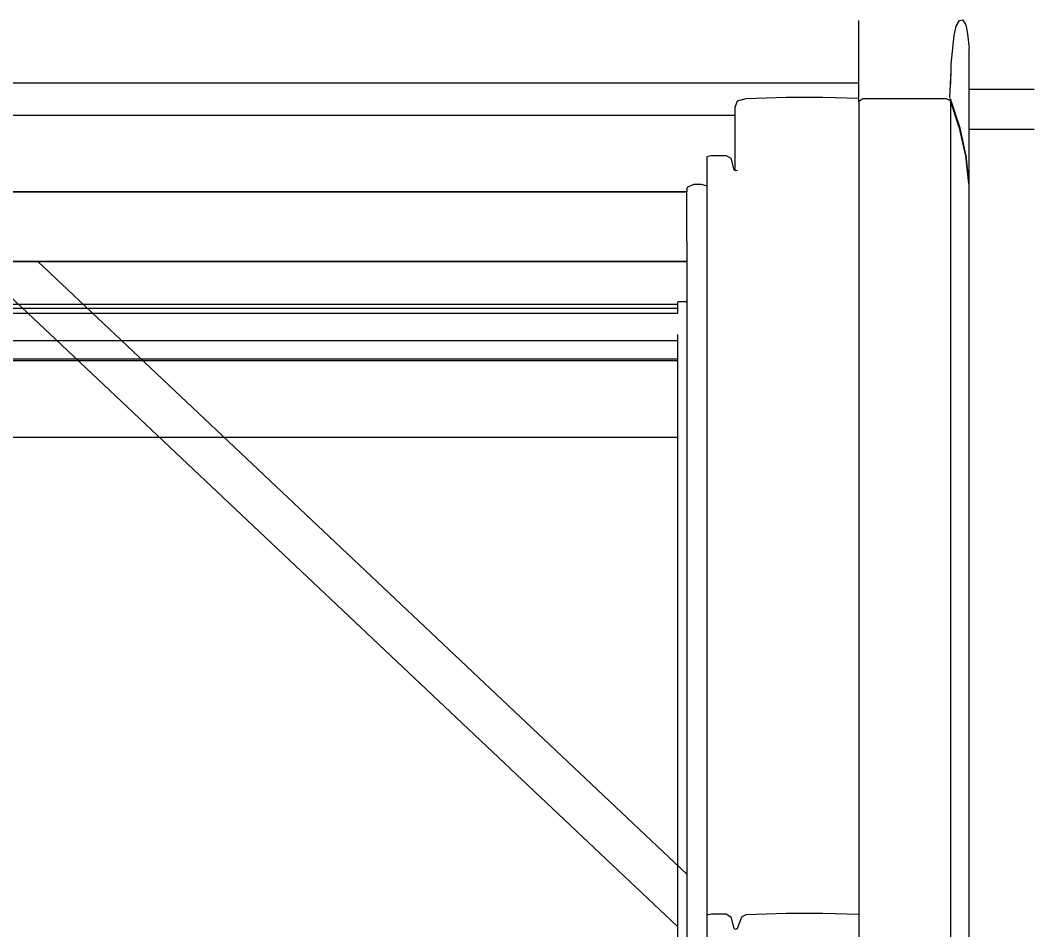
# Model space of a CAD drawing. Header units: metres. Extents: x -3 to 171, y -23 to 41.
# Drawn here: x 16.6499 to 17.0942, y -3.3846 to -2.9844 of the extents above; entities that cross this region are included whole.
import ezdxf

# ---------------------------------------------------------------- set-up
doc = ezdxf.new("R2010")
doc.units = ezdxf.units.M
doc.header["$MEASUREMENT"] = 0
doc.set_wipeout_variables(frame=1)
doc.linetypes.add('Achse', pattern=[0.004, 0.002, -0.001, 0, -0.001])
doc.linetypes.add('Wipeout_Contour', pattern=[1, 0, -1])
doc.layers.add('6._Dach PP STG1_1_000 Achsraster', color=7, linetype='Continuous')
doc.layers.add('6._Dach PP STG1_1_325 Dachfenster', color=7, linetype='Continuous')
doc.styles.add('ERSTELLTER_STIL_2', font='')
doc.styles.get('ERSTELLTER_STIL_2').set_extended_font_data('Eurostile')

msp = doc.modelspace()

# ---------------------------------------------------------------- linework, layer by layer
at = {"layer": '6._Dach PP STG1_1_000 Achsraster', "color": 5, "linetype": 'Achse', "lineweight": 0, "ltscale": 1000}
msp.add_line((-1.5, -3), (21, -3), dxfattribs=at)

# ---------------------------------------------------------------- texts
at = {"layer": '6._Dach PP STG1_1_325 Dachfenster', "color": 7, "linetype": 'Continuous', "lineweight": 13, "insert": (16.4536, -3.21414), "char_height": 0.075, "attachment_point": 7, "style": 'ERSTELLTER_STIL_2'}
msp.add_mtext('\\A1;{\\pql;\\pt0;\\fEurostile|b0|i0|c0|p0;\\W1.000000;PH 115\\fEurostile|b0|i0|c0|p0;\\W1.000000;\\A1{\\H.66x;\\S^  ;}\\fEurostile|b0|i0|c0|p0;\\W1.000000;\\fEurostile|b0|i0|c0|p0;\\W1.000000;}', dxfattribs=at)

# ---------------------------------------------------------------- wipeouts: each hides what was drawn before it
at = {"color": 254, "linetype": 'Wipeout_Contour', "lineweight": 0, "ltscale": 69.384485}
msp.add_wipeout([(17.06755, -3.01484), (17.06755, -3.01541), (17.08185, -3.01541), (17.08185, -3.01484)], dxfattribs=at).dxf.layer = '6._Dach PP STG1_1_325 Dachfenster'
at = {"color": 254, "linetype": 'Wipeout_Contour', "lineweight": 0, "ltscale": 104.171232}
msp.add_wipeout([(16.94325, -3.56164), (16.94375, -3.56164), (16.94375, -3.05769), (16.94325, -3.05854), (16.94325, -3.05967), (16.94335, -3.08153)], dxfattribs=at).dxf.layer = '6._Dach PP STG1_1_325 Dachfenster'
at = {"color": 254, "linetype": 'Wipeout_Contour', "lineweight": 0, "ltscale": 69.423188}
msp.add_wipeout([(17.08185, -3.06787), (17.06735, -3.06787), (17.06735, -3.07367), (17.08185, -3.07367)], dxfattribs=at).dxf.layer = '6._Dach PP STG1_1_325 Dachfenster'
at = {"color": 254, "linetype": 'Wipeout_Contour', "lineweight": 0, "ltscale": 69.250104}
msp.add_wipeout([(16.95205, -3.37801), (16.95205, -3.56164), (16.95395, -3.56164), (16.95395, -3.37752)], dxfattribs=at).dxf.layer = '6._Dach PP STG1_1_325 Dachfenster'

# ---------------------------------------------------------------- next in the draw order: wipeouts: each hides what was drawn before it
at = {"color": 254, "linetype": 'Wipeout_Contour', "lineweight": 0, "ltscale": 258.870988}
msp.add_wipeout([(17.03923, -2.98422), (17.06455, -2.98422), (17.06586, -2.98607), (17.06625, -2.98718), (17.06679, -2.99035), (17.06755, -2.99685), (17.06755, -3.01484), (17.08185, -3.01484), (17.08185, -2.95558), (17.06949, -2.95558), (17.06949, -2.95834), (17.06949, -2.96046), (17.04385, -2.96046), (17.04385, -2.95926), (17.03986, -2.95926)], dxfattribs=at).dxf.layer = '6._Dach PP STG1_1_325 Dachfenster'
at = {"color": 254, "linetype": 'Wipeout_Contour', "lineweight": 0, "ltscale": 135.281455}
msp.add_wipeout([(16.25259, -2.95926), (16.25298, -2.98422), (16.26465, -2.98422), (16.26465, -3.01187), (17.01905, -3.01187), (17.01905, -2.98422), (17.03073, -2.98422), (17.03111, -2.95926)], dxfattribs=at).dxf.layer = '6._Dach PP STG1_1_325 Dachfenster'
at = {"color": 254, "linetype": 'Wipeout_Contour', "lineweight": 0, "ltscale": 105.053713}
msp.add_wipeout([(17.06755, -3.05626), (17.06735, -3.06787), (17.08185, -3.06787), (17.08185, -3.03252), (17.06755, -3.03252), (17.06755, -3.04873)], dxfattribs=at).dxf.layer = '6._Dach PP STG1_1_325 Dachfenster'
at = {"color": 254, "linetype": 'Wipeout_Contour', "lineweight": 0, "ltscale": 69.103099}
msp.add_wipeout([(16.94375, -3.05769), (16.94375, -3.56164), (16.94655, -3.56164), (16.94655, -3.05656)], dxfattribs=at).dxf.layer = '6._Dach PP STG1_1_325 Dachfenster'
at = {"color": 254, "linetype": 'Wipeout_Contour', "lineweight": 0, "ltscale": 69.431768}
msp.add_wipeout([(17.08185, -3.07367), (17.06735, -3.07367), (17.06735, -3.0917), (17.08185, -3.0917)], dxfattribs=at).dxf.layer = '6._Dach PP STG1_1_325 Dachfenster'
at = {"color": 254, "linetype": 'Wipeout_Contour', "lineweight": 0, "ltscale": 69.266259}
msp.add_wipeout([(16.95395, -3.56164), (16.96055, -3.56164), (16.96055, -3.37752), (16.95395, -3.37752)], dxfattribs=at).dxf.layer = '6._Dach PP STG1_1_325 Dachfenster'

# ---------------------------------------------------------------- next in the draw order: wipeouts: each hides what was drawn before it
at = {"color": 254, "linetype": 'Wipeout_Contour', "lineweight": 0, "ltscale": 69.440791}
msp.add_wipeout([(17.09615, -3.01484), (17.08185, -3.01484), (17.08185, -3.01541), (17.09615, -3.01541)], dxfattribs=at).dxf.layer = '6._Dach PP STG1_1_325 Dachfenster'
at = {"color": 254, "linetype": 'Wipeout_Contour', "lineweight": 0, "ltscale": 86.388091}
msp.add_wipeout([(17.08185, -3.06787), (17.09635, -3.06787), (17.09635, -3.05641), (17.09615, -3.03252), (17.08185, -3.03252)], dxfattribs=at).dxf.layer = '6._Dach PP STG1_1_325 Dachfenster'
at = {"color": 254, "linetype": 'Wipeout_Contour', "lineweight": 0, "ltscale": 69.114135}
msp.add_wipeout([(16.94655, -3.56164), (16.94965, -3.56164), (16.94965, -3.05649), (16.94655, -3.05656)], dxfattribs=at).dxf.layer = '6._Dach PP STG1_1_325 Dachfenster'
at = {"color": 254, "linetype": 'Wipeout_Contour', "lineweight": 0, "ltscale": 67.732283}
msp.add_wipeout([(16.34035, -3.07982), (16.94335, -3.07982), (16.94335, -3.0748), (16.34035, -3.0748)], dxfattribs=at).dxf.layer = '6._Dach PP STG1_1_325 Dachfenster'
at = {"color": 254, "linetype": 'Wipeout_Contour', "lineweight": 0, "ltscale": 159.316888}
msp.add_wipeout([(17.06735, -3.0917), (17.06735, -3.62657), (17.06755, -3.62845), (17.06815, -3.63161), (17.06945, -3.64552), (17.06945, -3.66149), (17.06948, -3.70979), (17.08185, -3.70979), (17.08185, -3.0917)], dxfattribs=at).dxf.layer = '6._Dach PP STG1_1_325 Dachfenster'
at = {"color": 254, "linetype": 'Wipeout_Contour', "lineweight": 0, "ltscale": 69.284719}
msp.add_wipeout([(16.96055, -3.37752), (16.96055, -3.56164), (16.96265, -3.56164), (16.96265, -3.37879)], dxfattribs=at).dxf.layer = '6._Dach PP STG1_1_325 Dachfenster'

# ---------------------------------------------------------------- next in the draw order: wipeouts: each hides what was drawn before it
at = {"color": 254, "linetype": 'Wipeout_Contour', "lineweight": 0, "ltscale": 260.794216}
msp.add_wipeout([(17.08185, -3.01484), (17.09615, -3.01484), (17.09615, -2.99685), (17.09692, -2.99035), (17.09745, -2.98718), (17.09785, -2.98607), (17.09916, -2.98422), (17.12448, -2.98422), (17.12385, -2.95926), (17.11985, -2.95926), (17.11985, -2.96046), (17.09422, -2.96046), (17.09422, -2.95834), (17.09422, -2.95558), (17.08185, -2.95558)], dxfattribs=at).dxf.layer = '6._Dach PP STG1_1_325 Dachfenster'
at = {"color": 254, "linetype": 'Wipeout_Contour', "lineweight": 0, "ltscale": 87.490059}
msp.add_wipeout([(17.06605, -3.04401), (17.06605, -3.6153), (17.06625, -3.6162), (17.06735, -3.62657), (17.06735, -3.05626)], dxfattribs=at).dxf.layer = '6._Dach PP STG1_1_325 Dachfenster'
at = {"color": 254, "linetype": 'Wipeout_Contour', "lineweight": 0, "ltscale": 69.125299}
msp.add_wipeout([(16.94965, -3.56164), (16.95205, -3.56164), (16.95205, -3.05731), (16.94965, -3.05649)], dxfattribs=at).dxf.layer = '6._Dach PP STG1_1_325 Dachfenster'
at = {"color": 254, "linetype": 'Wipeout_Contour', "lineweight": 0, "ltscale": 69.480249}
msp.add_wipeout([(17.08185, -3.06787), (17.08185, -3.07367), (17.09635, -3.07367), (17.09635, -3.06787)], dxfattribs=at).dxf.layer = '6._Dach PP STG1_1_325 Dachfenster'
at = {"color": 254, "linetype": 'Wipeout_Contour', "lineweight": 0, "ltscale": 101.592164}
msp.add_wipeout([(16.94335, -3.08067), (16.34035, -3.08067), (16.34035, -3.08153), (16.34045, -3.08258), (16.94325, -3.08258), (16.94325, -3.0818)], dxfattribs=at).dxf.layer = '6._Dach PP STG1_1_325 Dachfenster'
at = {"color": 254, "linetype": 'Wipeout_Contour', "lineweight": 0, "ltscale": 69.296784}
msp.add_wipeout([(16.96395, -3.38395), (16.96395, -3.56164), (16.96475, -3.56164), (16.96475, -3.38423)], dxfattribs=at).dxf.layer = '6._Dach PP STG1_1_325 Dachfenster'

# ---------------------------------------------------------------- next in the draw order: wipeouts: each hides what was drawn before it
at = {"color": 254, "linetype": 'Wipeout_Contour', "lineweight": 0, "ltscale": 87.544796}
msp.add_wipeout([(17.06605, -3.04401), (17.06335, -3.03184), (17.06335, -3.60344), (17.06355, -3.60403), (17.06605, -3.6153)], dxfattribs=at).dxf.layer = '6._Dach PP STG1_1_325 Dachfenster'
at = {"color": 254, "linetype": 'Wipeout_Contour', "lineweight": 0, "ltscale": 69.488822}
msp.add_wipeout([(17.09635, -3.07367), (17.08185, -3.07367), (17.08185, -3.0917), (17.09635, -3.0917)], dxfattribs=at).dxf.layer = '6._Dach PP STG1_1_325 Dachfenster'
at = {"color": 254, "linetype": 'Wipeout_Contour', "lineweight": 0, "ltscale": 67.736469}
msp.add_wipeout([(16.34045, -3.08258), (16.34045, -3.08364), (16.94325, -3.08364), (16.94325, -3.08258)], dxfattribs=at).dxf.layer = '6._Dach PP STG1_1_325 Dachfenster'
at = {"color": 254, "linetype": 'Wipeout_Contour', "lineweight": 0, "ltscale": 69.299847}
msp.add_wipeout([(16.96475, -3.38423), (16.96475, -3.56164), (16.96555, -3.56164), (16.96555, -3.38402)], dxfattribs=at).dxf.layer = '6._Dach PP STG1_1_325 Dachfenster'

# ---------------------------------------------------------------- next in the draw order: wipeouts: each hides what was drawn before it
at = {"color": 254, "linetype": 'Wipeout_Contour', "lineweight": 0, "ltscale": 67.734379}
msp.add_wipeout([(16.34035, -3.07982), (16.34035, -3.08067), (16.94335, -3.08067), (16.94335, -3.07982)], dxfattribs=at).dxf.layer = '6._Dach PP STG1_1_325 Dachfenster'
at = {"color": 254, "linetype": 'Wipeout_Contour', "lineweight": 0, "ltscale": 67.737085}
msp.add_wipeout([(16.34045, -3.08428), (16.94325, -3.08428), (16.94325, -3.08364), (16.34045, -3.08364)], dxfattribs=at).dxf.layer = '6._Dach PP STG1_1_325 Dachfenster'
at = {"color": 254, "linetype": 'Wipeout_Contour', "lineweight": 0, "ltscale": 155.616385}
msp.add_wipeout([(17.08185, -3.0917), (17.08185, -3.70979), (17.09423, -3.70979), (17.09425, -3.66149), (17.09425, -3.64552), (17.09555, -3.63161), (17.09615, -3.62846), (17.09635, -3.62657), (17.09635, -3.0917)], dxfattribs=at).dxf.layer = '6._Dach PP STG1_1_325 Dachfenster'
at = {"color": 254, "linetype": 'Wipeout_Contour', "lineweight": 0, "ltscale": 69.308878}
msp.add_wipeout([(16.96555, -3.38402), (16.96555, -3.56164), (16.96755, -3.56164), (16.96755, -3.37886)], dxfattribs=at).dxf.layer = '6._Dach PP STG1_1_325 Dachfenster'

# ---------------------------------------------------------------- next in the draw order: wipeouts: each hides what was drawn before it
at = {"color": 254, "linetype": 'Wipeout_Contour', "lineweight": 0, "ltscale": 67.739877}
msp.add_wipeout([(16.34045, -3.09043), (16.94325, -3.09043), (16.94325, -3.08499), (16.34045, -3.08499)], dxfattribs=at).dxf.layer = '6._Dach PP STG1_1_325 Dachfenster'
at = {"color": 254, "linetype": 'Wipeout_Contour', "lineweight": 0, "ltscale": 69.296404}
msp.add_wipeout([(16.96265, -3.37879), (16.96265, -3.56164), (16.96395, -3.56164), (16.96395, -3.38395)], dxfattribs=at).dxf.layer = '6._Dach PP STG1_1_325 Dachfenster'
at = {"color": 254, "linetype": 'Wipeout_Contour', "lineweight": 0, "ltscale": 69.31135}
msp.add_wipeout([(16.96755, -3.37886), (16.96755, -3.56164), (16.96935, -3.56164), (16.96935, -3.3778)], dxfattribs=at).dxf.layer = '6._Dach PP STG1_1_325 Dachfenster'

# ---------------------------------------------------------------- next in the draw order: wipeouts: each hides what was drawn before it
at = {"color": 254, "linetype": 'Wipeout_Contour', "lineweight": 0, "ltscale": 69.069817}
msp.add_wipeout([(16.95395, -3.04383), (16.95395, -3.37752), (16.96055, -3.37752), (16.96055, -3.04383)], dxfattribs=at).dxf.layer = '6._Dach PP STG1_1_325 Dachfenster'
at = {"color": 254, "linetype": 'Wipeout_Contour', "lineweight": 0, "ltscale": 69.105678}
msp.add_wipeout([(16.96475, -3.05055), (16.96475, -3.38423), (16.96555, -3.38402), (16.96555, -3.0503)], dxfattribs=at).dxf.layer = '6._Dach PP STG1_1_325 Dachfenster'
at = {"color": 254, "linetype": 'Wipeout_Contour', "lineweight": 0, "ltscale": 67.737578}
msp.add_wipeout([(16.34045, -3.08499), (16.94325, -3.08499), (16.94325, -3.08428), (16.34045, -3.08428)], dxfattribs=at).dxf.layer = '6._Dach PP STG1_1_325 Dachfenster'
at = {"color": 254, "linetype": 'Wipeout_Contour', "lineweight": 0, "ltscale": 50.876565}
msp.add_wipeout([(16.94325, -3.0905), (16.65773, -3.0905), (16.94325, -3.36016)], dxfattribs=at).dxf.layer = '6._Dach PP STG1_1_325 Dachfenster'
at = {"color": 254, "linetype": 'Wipeout_Contour', "lineweight": 0, "ltscale": 69.348763}
msp.add_wipeout([(16.96935, -3.3778), (16.96935, -3.56164), (16.98695, -3.56164), (16.98695, -3.37723)], dxfattribs=at).dxf.layer = '6._Dach PP STG1_1_325 Dachfenster'

# ---------------------------------------------------------------- next in the draw order: wipeouts: each hides what was drawn before it
at = {"color": 254, "linetype": 'Wipeout_Contour', "lineweight": 0, "ltscale": 69.053156}
msp.add_wipeout([(16.95395, -3.04383), (16.95205, -3.04433), (16.95205, -3.37801), (16.95395, -3.37752)], dxfattribs=at).dxf.layer = '6._Dach PP STG1_1_325 Dachfenster'
at = {"color": 254, "linetype": 'Wipeout_Contour', "lineweight": 0, "ltscale": 69.102503}
msp.add_wipeout([(16.96475, -3.05055), (16.96395, -3.05027), (16.96395, -3.38395), (16.96475, -3.38423)], dxfattribs=at).dxf.layer = '6._Dach PP STG1_1_325 Dachfenster'
at = {"color": 254, "linetype": 'Wipeout_Contour', "lineweight": 0, "ltscale": 135.94122}
msp.add_wipeout([(16.34045, -3.36016), (16.34045, -3.3849), (16.52759, -3.56164), (16.75611, -3.56164), (16.94325, -3.3849), (16.94325, -3.36016), (16.65773, -3.0905), (16.62598, -3.0905)], dxfattribs=at).dxf.layer = '6._Dach PP STG1_1_325 Dachfenster'
at = {"color": 254, "linetype": 'Wipeout_Contour', "lineweight": 0, "ltscale": 69.414326}
msp.add_wipeout([(16.98695, -3.37723), (16.98695, -3.56164), (17.00315, -3.56164), (17.00315, -3.37723)], dxfattribs=at).dxf.layer = '6._Dach PP STG1_1_325 Dachfenster'

# ---------------------------------------------------------------- next in the draw order: linework, layer by layer
at = {"layer": '6._Dach PP STG1_1_325 Dachfenster', "color": 7, "linetype": 'Continuous', "lineweight": 13, "ltscale": 1000, "flags": 128}
for points in [[(16.94325, -3.0818), (16.94325, -3.56164)], [(16.34045, -3.09043), (16.94325, -3.09043)], [(16.34045, -3.0905), (16.94325, -3.0905)], [(16.65773, -3.0905), (16.94325, -3.36016)], [(16.64185, -3.10238), (16.65331, -3.1132), (16.66304, -3.12239), (16.93929, -3.38328)], [(16.34455, -3.10931), (16.93915, -3.10931)], [(16.93915, -3.10846), (16.93915, -3.1132)], [(16.94325, -3.10825), (16.93935, -3.10825)], [(16.34442, -3.1132), (16.93929, -3.1132)], [(16.34455, -3.11101), (16.93915, -3.11101)], [(16.93915, -3.12267), (16.93915, -3.56164)], [(16.34455, -3.12522), (16.93915, -3.12522)], [(16.34455, -3.13335), (16.93915, -3.13335)], [(16.34455, -3.13413), (16.93915, -3.13413)], [(16.34455, -3.16786), (16.93915, -3.16786)]]:
    msp.add_lwpolyline(points, dxfattribs=at)

# ---------------------------------------------------------------- next in the draw order: wipeouts: each hides what was drawn before it
at = {"color": 254, "linetype": 'Wipeout_Contour', "lineweight": 0, "ltscale": 69.095716}
msp.add_wipeout([(16.96265, -3.0451), (16.96265, -3.37879), (16.96395, -3.38395), (16.96395, -3.05027)], dxfattribs=at).dxf.layer = '6._Dach PP STG1_1_325 Dachfenster'
at = {"color": 254, "linetype": 'Wipeout_Contour', "lineweight": 0, "ltscale": 237.221964}
msp.add_wipeout([(16.95205, -3.05274), (16.33165, -3.05274), (16.33165, -3.05731), (16.33405, -3.05649), (16.33715, -3.05656), (16.33995, -3.05769), (16.34045, -3.05854), (16.34045, -3.05967), (16.94325, -3.05967), (16.94325, -3.05854), (16.94375, -3.05769), (16.94655, -3.05656), (16.94965, -3.05649), (16.95205, -3.05731)], dxfattribs=at).dxf.layer = '6._Dach PP STG1_1_325 Dachfenster'
at = {"color": 254, "linetype": 'Wipeout_Contour', "lineweight": 0, "ltscale": 86.407741}
msp.add_wipeout([(17.00315, -3.37723), (17.00315, -3.56164), (17.01905, -3.56164), (17.01905, -3.50489), (17.01905, -3.37775)], dxfattribs=at).dxf.layer = '6._Dach PP STG1_1_325 Dachfenster'

# ---------------------------------------------------------------- next in the draw order: linework, layer by layer
at = {"layer": '6._Dach PP STG1_1_325 Dachfenster', "color": 7, "linetype": 'Continuous', "lineweight": 13, "ltscale": 1000, "flags": 128}
for points in [[(16.94655, -3.05656), (16.94965, -3.05649)], [(16.94965, -3.05649), (16.95205, -3.05731)]]:
    msp.add_lwpolyline(points, dxfattribs=at)

# ---------------------------------------------------------------- next in the draw order: wipeouts: each hides what was drawn before it
at = {"color": 254, "linetype": 'Wipeout_Contour', "lineweight": 0, "ltscale": 69.39587}
msp.add_wipeout([(17.01905, -3.02019), (17.01905, -3.59082), (17.02075, -3.59082), (17.02075, -3.01893)], dxfattribs=at).dxf.layer = '6._Dach PP STG1_1_325 Dachfenster'
at = {"color": 254, "linetype": 'Wipeout_Contour', "lineweight": 0, "ltscale": 69.087155}
msp.add_wipeout([(16.96265, -3.0451), (16.96055, -3.04383), (16.96055, -3.37752), (16.96265, -3.37879)], dxfattribs=at).dxf.layer = '6._Dach PP STG1_1_325 Dachfenster'
at = {"color": 254, "linetype": 'Wipeout_Contour', "lineweight": 0, "ltscale": 69.108208}
msp.add_wipeout([(16.96555, -3.0503), (16.96555, -3.38402), (16.96755, -3.37886), (16.96755, -3.04514)], dxfattribs=at).dxf.layer = '6._Dach PP STG1_1_325 Dachfenster'
at = {"color": 254, "linetype": 'Wipeout_Contour', "lineweight": 0, "ltscale": 67.72352}
msp.add_wipeout([(16.34035, -3.05988), (16.34035, -3.07049), (16.94335, -3.07049), (16.94335, -3.05988)], dxfattribs=at).dxf.layer = '6._Dach PP STG1_1_325 Dachfenster'

# ---------------------------------------------------------------- next in the draw order: linework, layer by layer
at = {"layer": '6._Dach PP STG1_1_325 Dachfenster', "color": 7, "linetype": 'Continuous', "lineweight": 13, "ltscale": 1000, "flags": 128}
for points in [[(16.95205, -3.37801), (16.95395, -3.37752), (16.96055, -3.37752)], [(16.96055, -3.37752), (16.96265, -3.37879)], [(16.96265, -3.37879), (16.96395, -3.38395)], [(16.96395, -3.38395), (16.96475, -3.38423)], [(16.96475, -3.38423), (16.96555, -3.38402)]]:
    msp.add_lwpolyline(points, dxfattribs=at)

# ---------------------------------------------------------------- next in the draw order: wipeouts: each hides what was drawn before it
at = {"color": 254, "linetype": 'Wipeout_Contour', "lineweight": 0, "ltscale": 69.471228}
msp.add_wipeout([(17.02075, -3.01893), (17.02075, -3.59082), (17.05755, -3.59082), (17.05755, -3.01893)], dxfattribs=at).dxf.layer = '6._Dach PP STG1_1_325 Dachfenster'
at = {"color": 254, "linetype": 'Wipeout_Contour', "lineweight": 0, "ltscale": 69.11414}
msp.add_wipeout([(16.96935, -3.04408), (16.96755, -3.04514), (16.96755, -3.37886), (16.96935, -3.3778)], dxfattribs=at).dxf.layer = '6._Dach PP STG1_1_325 Dachfenster'
at = {"color": 254, "linetype": 'Wipeout_Contour', "lineweight": 0, "ltscale": 51.078091}
msp.add_wipeout([(16.34035, -3.05988), (16.94335, -3.05988), (16.34035, -3.05967)], dxfattribs=at).dxf.layer = '6._Dach PP STG1_1_325 Dachfenster'
at = {"color": 254, "linetype": 'Wipeout_Contour', "lineweight": 0, "ltscale": 67.728875}
msp.add_wipeout([(16.34035, -3.07049), (16.34035, -3.0748), (16.94335, -3.0748), (16.94335, -3.07049)], dxfattribs=at).dxf.layer = '6._Dach PP STG1_1_325 Dachfenster'

# ---------------------------------------------------------------- next in the draw order: linework, layer by layer
at = {"layer": '6._Dach PP STG1_1_325 Dachfenster', "color": 7, "linetype": 'Continuous', "lineweight": 13, "ltscale": 1000, "flags": 128}
for points in [[(16.94375, -3.05769), (16.94655, -3.05656)], [(16.34035, -3.05967), (16.94335, -3.05967)], [(16.94325, -3.05854), (16.94375, -3.05769)], [(16.94325, -3.05854), (16.94325, -3.05967)], [(16.94335, -3.08153), (16.94335, -3.08067), (16.94335, -3.07982), (16.94335, -3.0748), (16.94335, -3.07049), (16.94335, -3.05988)]]:
    msp.add_lwpolyline(points, dxfattribs=at)

# ---------------------------------------------------------------- next in the draw order: wipeouts: each hides what was drawn before it
at = {"color": 254, "linetype": 'Wipeout_Contour', "lineweight": 0, "ltscale": 86.783935}
msp.add_wipeout([(17.05755, -3.01893), (17.05755, -3.59082), (17.05902, -3.59082), (17.05935, -3.59156), (17.05935, -3.01989)], dxfattribs=at).dxf.layer = '6._Dach PP STG1_1_325 Dachfenster'
at = {"color": 254, "linetype": 'Wipeout_Contour', "lineweight": 0, "ltscale": 69.248958}
msp.add_wipeout([(16.96555, -3.05023), (16.96455, -3.02258), (16.96455, -3.05048), (16.96545, -3.05036)], dxfattribs=at).dxf.layer = '6._Dach PP STG1_1_325 Dachfenster'
at = {"color": 254, "linetype": 'Wipeout_Contour', "lineweight": 0, "ltscale": 69.151903}
msp.add_wipeout([(16.98695, -3.04351), (16.96935, -3.04408), (16.96935, -3.3778), (16.98695, -3.37723)], dxfattribs=at).dxf.layer = '6._Dach PP STG1_1_325 Dachfenster'

# ---------------------------------------------------------------- next in the draw order: linework, layer by layer
at = {"layer": '6._Dach PP STG1_1_325 Dachfenster', "color": 7, "linetype": 'Continuous', "lineweight": 13, "ltscale": 1000, "flags": 128}
for points in [[(16.96555, -3.38402), (16.96755, -3.37886)], [(16.96755, -3.37886), (16.96935, -3.3778)]]:
    msp.add_lwpolyline(points, dxfattribs=at)

# ---------------------------------------------------------------- next in the draw order: wipeouts: each hides what was drawn before it
at = {"color": 254, "linetype": 'Wipeout_Contour', "lineweight": 0, "ltscale": 69.27811}
msp.add_wipeout([(16.96556, -3.01991), (16.96455, -3.02258), (16.96555, -3.05023), (16.96755, -3.04514)], dxfattribs=at).dxf.layer = '6._Dach PP STG1_1_325 Dachfenster'
at = {"color": 254, "linetype": 'Wipeout_Contour', "lineweight": 0, "ltscale": 87.539263}
msp.add_wipeout([(17.05935, -3.01989), (17.05935, -3.59156), (17.05955, -3.59208), (17.06335, -3.60344), (17.06335, -3.03184)], dxfattribs=at).dxf.layer = '6._Dach PP STG1_1_325 Dachfenster'
at = {"color": 254, "linetype": 'Wipeout_Contour', "lineweight": 0, "ltscale": 69.218177}
msp.add_wipeout([(16.98695, -3.04351), (16.98695, -3.37723), (17.00315, -3.37723), (17.00315, -3.04351)], dxfattribs=at).dxf.layer = '6._Dach PP STG1_1_325 Dachfenster'

# ---------------------------------------------------------------- next in the draw order: wipeouts: each hides what was drawn before it
at = {"color": 254, "linetype": 'Wipeout_Contour', "lineweight": 0, "ltscale": 69.014464}
msp.add_wipeout([(16.98695, -3.0182), (16.96935, -3.01876), (16.96935, -3.04408), (16.98695, -3.04351)], dxfattribs=at).dxf.layer = '6._Dach PP STG1_1_325 Dachfenster'
at = {"color": 254, "linetype": 'Wipeout_Contour', "lineweight": 0, "ltscale": 69.281344}
msp.add_wipeout([(17.00315, -3.04351), (17.00315, -3.37723), (17.01905, -3.37775), (17.01905, -3.04403)], dxfattribs=at).dxf.layer = '6._Dach PP STG1_1_325 Dachfenster'

# ---------------------------------------------------------------- next in the draw order: linework, layer by layer
at = {"layer": '6._Dach PP STG1_1_325 Dachfenster', "color": 7, "linetype": 'Continuous', "lineweight": 13, "ltscale": 1000, "flags": 128}
msp.add_lwpolyline([(16.96935, -3.3778), (16.98695, -3.37723), (17.00315, -3.37723), (17.01905, -3.37775)], dxfattribs=at)

# ---------------------------------------------------------------- next in the draw order: wipeouts: each hides what was drawn before it
at = {"color": 254, "linetype": 'Wipeout_Contour', "lineweight": 0, "ltscale": 51.158285}
msp.add_wipeout([(16.96555, -3.01983), (16.96935, -3.04408), (16.96935, -3.01876)], dxfattribs=at).dxf.layer = '6._Dach PP STG1_1_325 Dachfenster'
at = {"color": 254, "linetype": 'Wipeout_Contour', "lineweight": 0, "ltscale": 69.082196}
msp.add_wipeout([(17.00315, -3.0182), (16.98695, -3.0182), (16.98695, -3.04351), (17.00315, -3.04351)], dxfattribs=at).dxf.layer = '6._Dach PP STG1_1_325 Dachfenster'

# ---------------------------------------------------------------- next in the draw order: wipeouts: each hides what was drawn before it
at = {"color": 254, "linetype": 'Wipeout_Contour', "lineweight": 0, "ltscale": 51.790761}
msp.add_wipeout([(16.96555, -3.01983), (16.96755, -3.04514), (16.96935, -3.04408)], dxfattribs=at).dxf.layer = '6._Dach PP STG1_1_325 Dachfenster'
at = {"color": 254, "linetype": 'Wipeout_Contour', "lineweight": 0, "ltscale": 69.14465}
msp.add_wipeout([(17.00315, -3.04351), (17.01905, -3.04403), (17.01905, -3.01871), (17.00315, -3.0182)], dxfattribs=at).dxf.layer = '6._Dach PP STG1_1_325 Dachfenster'

# ---------------------------------------------------------------- next in the draw order: wipeouts: each hides what was drawn before it
at = {"color": 254, "linetype": 'Wipeout_Contour', "lineweight": 0, "ltscale": 67.700193}
msp.add_wipeout([(16.31915, -3.02622), (16.31915, -3.03818), (16.96455, -3.03818), (16.96455, -3.02622)], dxfattribs=at).dxf.layer = '6._Dach PP STG1_1_325 Dachfenster'

# ---------------------------------------------------------------- next in the draw order: wipeouts: each hides what was drawn before it
at = {"color": 254, "linetype": 'Wipeout_Contour', "lineweight": 0, "ltscale": 51.038527}
msp.add_wipeout([(16.31915, -3.02622), (16.96455, -3.02622), (16.31915, -3.02615)], dxfattribs=at).dxf.layer = '6._Dach PP STG1_1_325 Dachfenster'
at = {"color": 254, "linetype": 'Wipeout_Contour', "lineweight": 0, "ltscale": 270.871271}
msp.add_wipeout([(16.31915, -3.03818), (16.31915, -3.05048), (16.31975, -3.05027), (16.32105, -3.04511), (16.32315, -3.04383), (16.32975, -3.04383), (16.33165, -3.04433), (16.33165, -3.05274), (16.95205, -3.05274), (16.95205, -3.04433), (16.95395, -3.04383), (16.96055, -3.04383), (16.96265, -3.0451), (16.96395, -3.05027), (16.96455, -3.05048), (16.96455, -3.03818)], dxfattribs=at).dxf.layer = '6._Dach PP STG1_1_325 Dachfenster'

# ---------------------------------------------------------------- next in the draw order: linework, layer by layer
at = {"layer": '6._Dach PP STG1_1_325 Dachfenster', "color": 7, "linetype": 'Continuous', "lineweight": 13, "ltscale": 1000, "flags": 128}
for points in [[(16.95205, -3.04433), (16.95395, -3.04383), (16.96055, -3.04383)], [(16.95205, -3.04433), (16.95205, -3.37801), (16.95205, -3.56164)], [(16.96055, -3.04383), (16.96265, -3.0451)], [(16.96265, -3.0451), (16.96395, -3.05027)], [(16.96395, -3.05027), (16.96475, -3.05055)], [(16.96475, -3.05055), (16.96545, -3.05036)]]:
    msp.add_lwpolyline(points, dxfattribs=at)

# ---------------------------------------------------------------- next in the draw order: wipeouts: each hides what was drawn before it
at = {"color": 254, "linetype": 'Wipeout_Contour', "lineweight": 0, "ltscale": 270.713847}
msp.add_wipeout([(17.01905, -3.01187), (16.26465, -3.01187), (16.26465, -3.01871), (16.28055, -3.0182), (16.29675, -3.0182), (16.31435, -3.01876), (16.31815, -3.01983), (16.31915, -3.02258), (16.31915, -3.02615), (16.96455, -3.02615), (16.96455, -3.02258), (16.96555, -3.01983), (16.96935, -3.01876), (16.98695, -3.0182), (17.00315, -3.0182), (17.01905, -3.01871)], dxfattribs=at).dxf.layer = '6._Dach PP STG1_1_325 Dachfenster'

# ---------------------------------------------------------------- next in the draw order: linework, layer by layer
at = {"layer": '6._Dach PP STG1_1_325 Dachfenster', "color": 7, "linetype": 'Continuous', "lineweight": 13, "ltscale": 1000, "flags": 128}
for points in [[(16.96455, -3.02258), (16.96555, -3.01983)], [(16.96455, -3.05048), (16.96455, -3.02258)], [(16.31915, -3.02615), (16.96455, -3.02615)]]:
    msp.add_lwpolyline(points, dxfattribs=at)

# ---------------------------------------------------------------- next in the draw order: wipeouts: each hides what was drawn before it
at = {"color": 254, "linetype": 'Wipeout_Contour', "lineweight": 0, "ltscale": 205.297587}
msp.add_wipeout([(17.01905, -3.02019), (17.02075, -3.01893), (17.05755, -3.01893), (17.05935, -3.01989), (17.06335, -3.03184), (17.06605, -3.04401), (17.06735, -3.05626), (17.06625, -3.04401), (17.06355, -3.03184), (17.05955, -3.01989), (17.05913, -3.01879), (17.01905, -3.01879)], dxfattribs=at).dxf.layer = '6._Dach PP STG1_1_325 Dachfenster'

# ---------------------------------------------------------------- next in the draw order: wipeouts: each hides what was drawn before it
at = {"color": 254, "linetype": 'Wipeout_Contour', "lineweight": 0, "ltscale": 86.042721}
msp.add_wipeout([(17.01905, -3.00365), (17.01905, -3.01836), (17.05905, -3.01836), (17.05955, -3.00685), (17.05968, -3.00365)], dxfattribs=at).dxf.layer = '6._Dach PP STG1_1_325 Dachfenster'

# ---------------------------------------------------------------- next in the draw order: linework, layer by layer
at = {"layer": '6._Dach PP STG1_1_325 Dachfenster', "color": 7, "linetype": 'Continuous', "lineweight": 13, "ltscale": 1000, "flags": 128}
for points in [[(16.26465, -3.01187), (17.01905, -3.01187)], [(16.96555, -3.01983), (16.96935, -3.01876), (16.98695, -3.0182), (17.00315, -3.0182), (17.01905, -3.01871)], [(17.01905, -3.02019), (17.01905, -3.01879)], [(17.02075, -3.01893), (17.01905, -3.02019)], [(17.01905, -3.02019), (17.01905, -3.59082)]]:
    msp.add_lwpolyline(points, dxfattribs=at)

# ---------------------------------------------------------------- next in the draw order: wipeouts: each hides what was drawn before it
at = {"color": 254, "linetype": 'Wipeout_Contour', "lineweight": 0, "ltscale": 69.262904}
msp.add_wipeout([(17.01905, -2.99113), (17.01905, -3.00365), (17.05968, -3.00365), (17.06089, -2.99113)], dxfattribs=at).dxf.layer = '6._Dach PP STG1_1_325 Dachfenster'
at = {"color": 254, "linetype": 'Wipeout_Contour', "lineweight": 0, "ltscale": 69.290818}
msp.add_wipeout([(17.05913, -3.01879), (17.05955, -3.01989), (17.05955, -3.00685), (17.05905, -3.01836)], dxfattribs=at).dxf.layer = '6._Dach PP STG1_1_325 Dachfenster'

# ---------------------------------------------------------------- next in the draw order: wipeouts: each hides what was drawn before it
at = {"color": 254, "linetype": 'Wipeout_Contour', "lineweight": 0, "ltscale": 121.726801}
msp.add_wipeout([(17.05955, -3.00685), (17.05955, -3.01989), (17.06355, -3.03184), (17.06355, -2.98451), (17.06185, -2.98692), (17.06089, -2.99113), (17.05968, -3.00365)], dxfattribs=at).dxf.layer = '6._Dach PP STG1_1_325 Dachfenster'

# ---------------------------------------------------------------- next in the draw order: linework, layer by layer
at = {"layer": '6._Dach PP STG1_1_325 Dachfenster', "color": 7, "linetype": 'Continuous', "lineweight": 13, "ltscale": 1000, "flags": 128}
for points in [[(17.05755, -3.01893), (17.02075, -3.01893)], [(17.05935, -3.01989), (17.05755, -3.01893)], [(17.05935, -3.01989), (17.05935, -3.59156)]]:
    msp.add_lwpolyline(points, dxfattribs=at)

# ---------------------------------------------------------------- next in the draw order: wipeouts: each hides what was drawn before it
at = {"color": 254, "linetype": 'Wipeout_Contour', "lineweight": 0, "ltscale": 69.26051}
msp.add_wipeout([(17.01905, -2.98457), (17.06326, -2.98457), (17.06455, -2.98422), (17.01905, -2.98422)], dxfattribs=at).dxf.layer = '6._Dach PP STG1_1_325 Dachfenster'

# ---------------------------------------------------------------- next in the draw order: wipeouts: each hides what was drawn before it
at = {"color": 254, "linetype": 'Wipeout_Contour', "lineweight": 0, "ltscale": 69.262102}
msp.add_wipeout([(17.01905, -2.98692), (17.06185, -2.98692), (17.06326, -2.98457), (17.01905, -2.98457)], dxfattribs=at).dxf.layer = '6._Dach PP STG1_1_325 Dachfenster'

# ---------------------------------------------------------------- next in the draw order: wipeouts: each hides what was drawn before it
at = {"color": 254, "linetype": 'Wipeout_Contour', "lineweight": 0, "ltscale": 69.2529}
msp.add_wipeout([(17.01905, -2.99113), (17.06089, -2.99113), (17.06185, -2.98692), (17.01905, -2.98692)], dxfattribs=at).dxf.layer = '6._Dach PP STG1_1_325 Dachfenster'

# ---------------------------------------------------------------- next in the draw order: linework, layer by layer
at = {"layer": '6._Dach PP STG1_1_325 Dachfenster', "color": 7, "linetype": 'Continuous', "lineweight": 13, "ltscale": 1000, "flags": 128}
msp.add_lwpolyline([(17.01905, -3.01836), (17.01905, -3.00365), (17.01905, -2.99113), (17.01905, -2.98692), (17.01905, -2.98457)], dxfattribs=at)

# ---------------------------------------------------------------- next in the draw order: wipeouts: each hides what was drawn before it
at = {"color": 254, "linetype": 'Wipeout_Contour', "lineweight": 0, "ltscale": 103.586705}
msp.add_wipeout([(17.06355, -2.98451), (17.06355, -3.03184), (17.06625, -3.04401), (17.06625, -2.98718), (17.06586, -2.98607), (17.06455, -2.98422)], dxfattribs=at).dxf.layer = '6._Dach PP STG1_1_325 Dachfenster'

# ---------------------------------------------------------------- next in the draw order: wipeouts: each hides what was drawn before it
at = {"color": 254, "linetype": 'Wipeout_Contour', "lineweight": 0, "ltscale": 86.689701}
msp.add_wipeout([(17.06625, -3.04401), (17.06755, -3.05626), (17.06755, -2.99685), (17.06679, -2.99035), (17.06625, -2.98718)], dxfattribs=at).dxf.layer = '6._Dach PP STG1_1_325 Dachfenster'

# ---------------------------------------------------------------- next in the draw order: linework, layer by layer
at = {"layer": '6._Dach PP STG1_1_325 Dachfenster', "color": 7, "linetype": 'Continuous', "lineweight": 13, "ltscale": 1000, "flags": 128}
for points in [[(17.05905, -3.01836), (17.05955, -3.00685), (17.05968, -3.00365), (17.06089, -2.99113), (17.06185, -2.98692), (17.06326, -2.98457), (17.06455, -2.98422), (17.06586, -2.98607), (17.06625, -2.98718), (17.06679, -2.99035), (17.06755, -2.99685)], [(17.06755, -3.05626), (17.06755, -2.99685)], [(17.09615, -3.01484), (17.08185, -3.01484), (17.06755, -3.01484)], [(17.06755, -3.05626), (17.06625, -3.04401), (17.06355, -3.03184), (17.05955, -3.01989), (17.05913, -3.01879)], [(17.06735, -3.05626), (17.06605, -3.04401), (17.06335, -3.03184), (17.05935, -3.01989)], [(17.09615, -3.03252), (17.08185, -3.03252), (17.06755, -3.03252)], [(17.06735, -3.05626), (17.06735, -3.62657)]]:
    msp.add_lwpolyline(points, dxfattribs=at)

doc.saveas('drawing.dxf')
